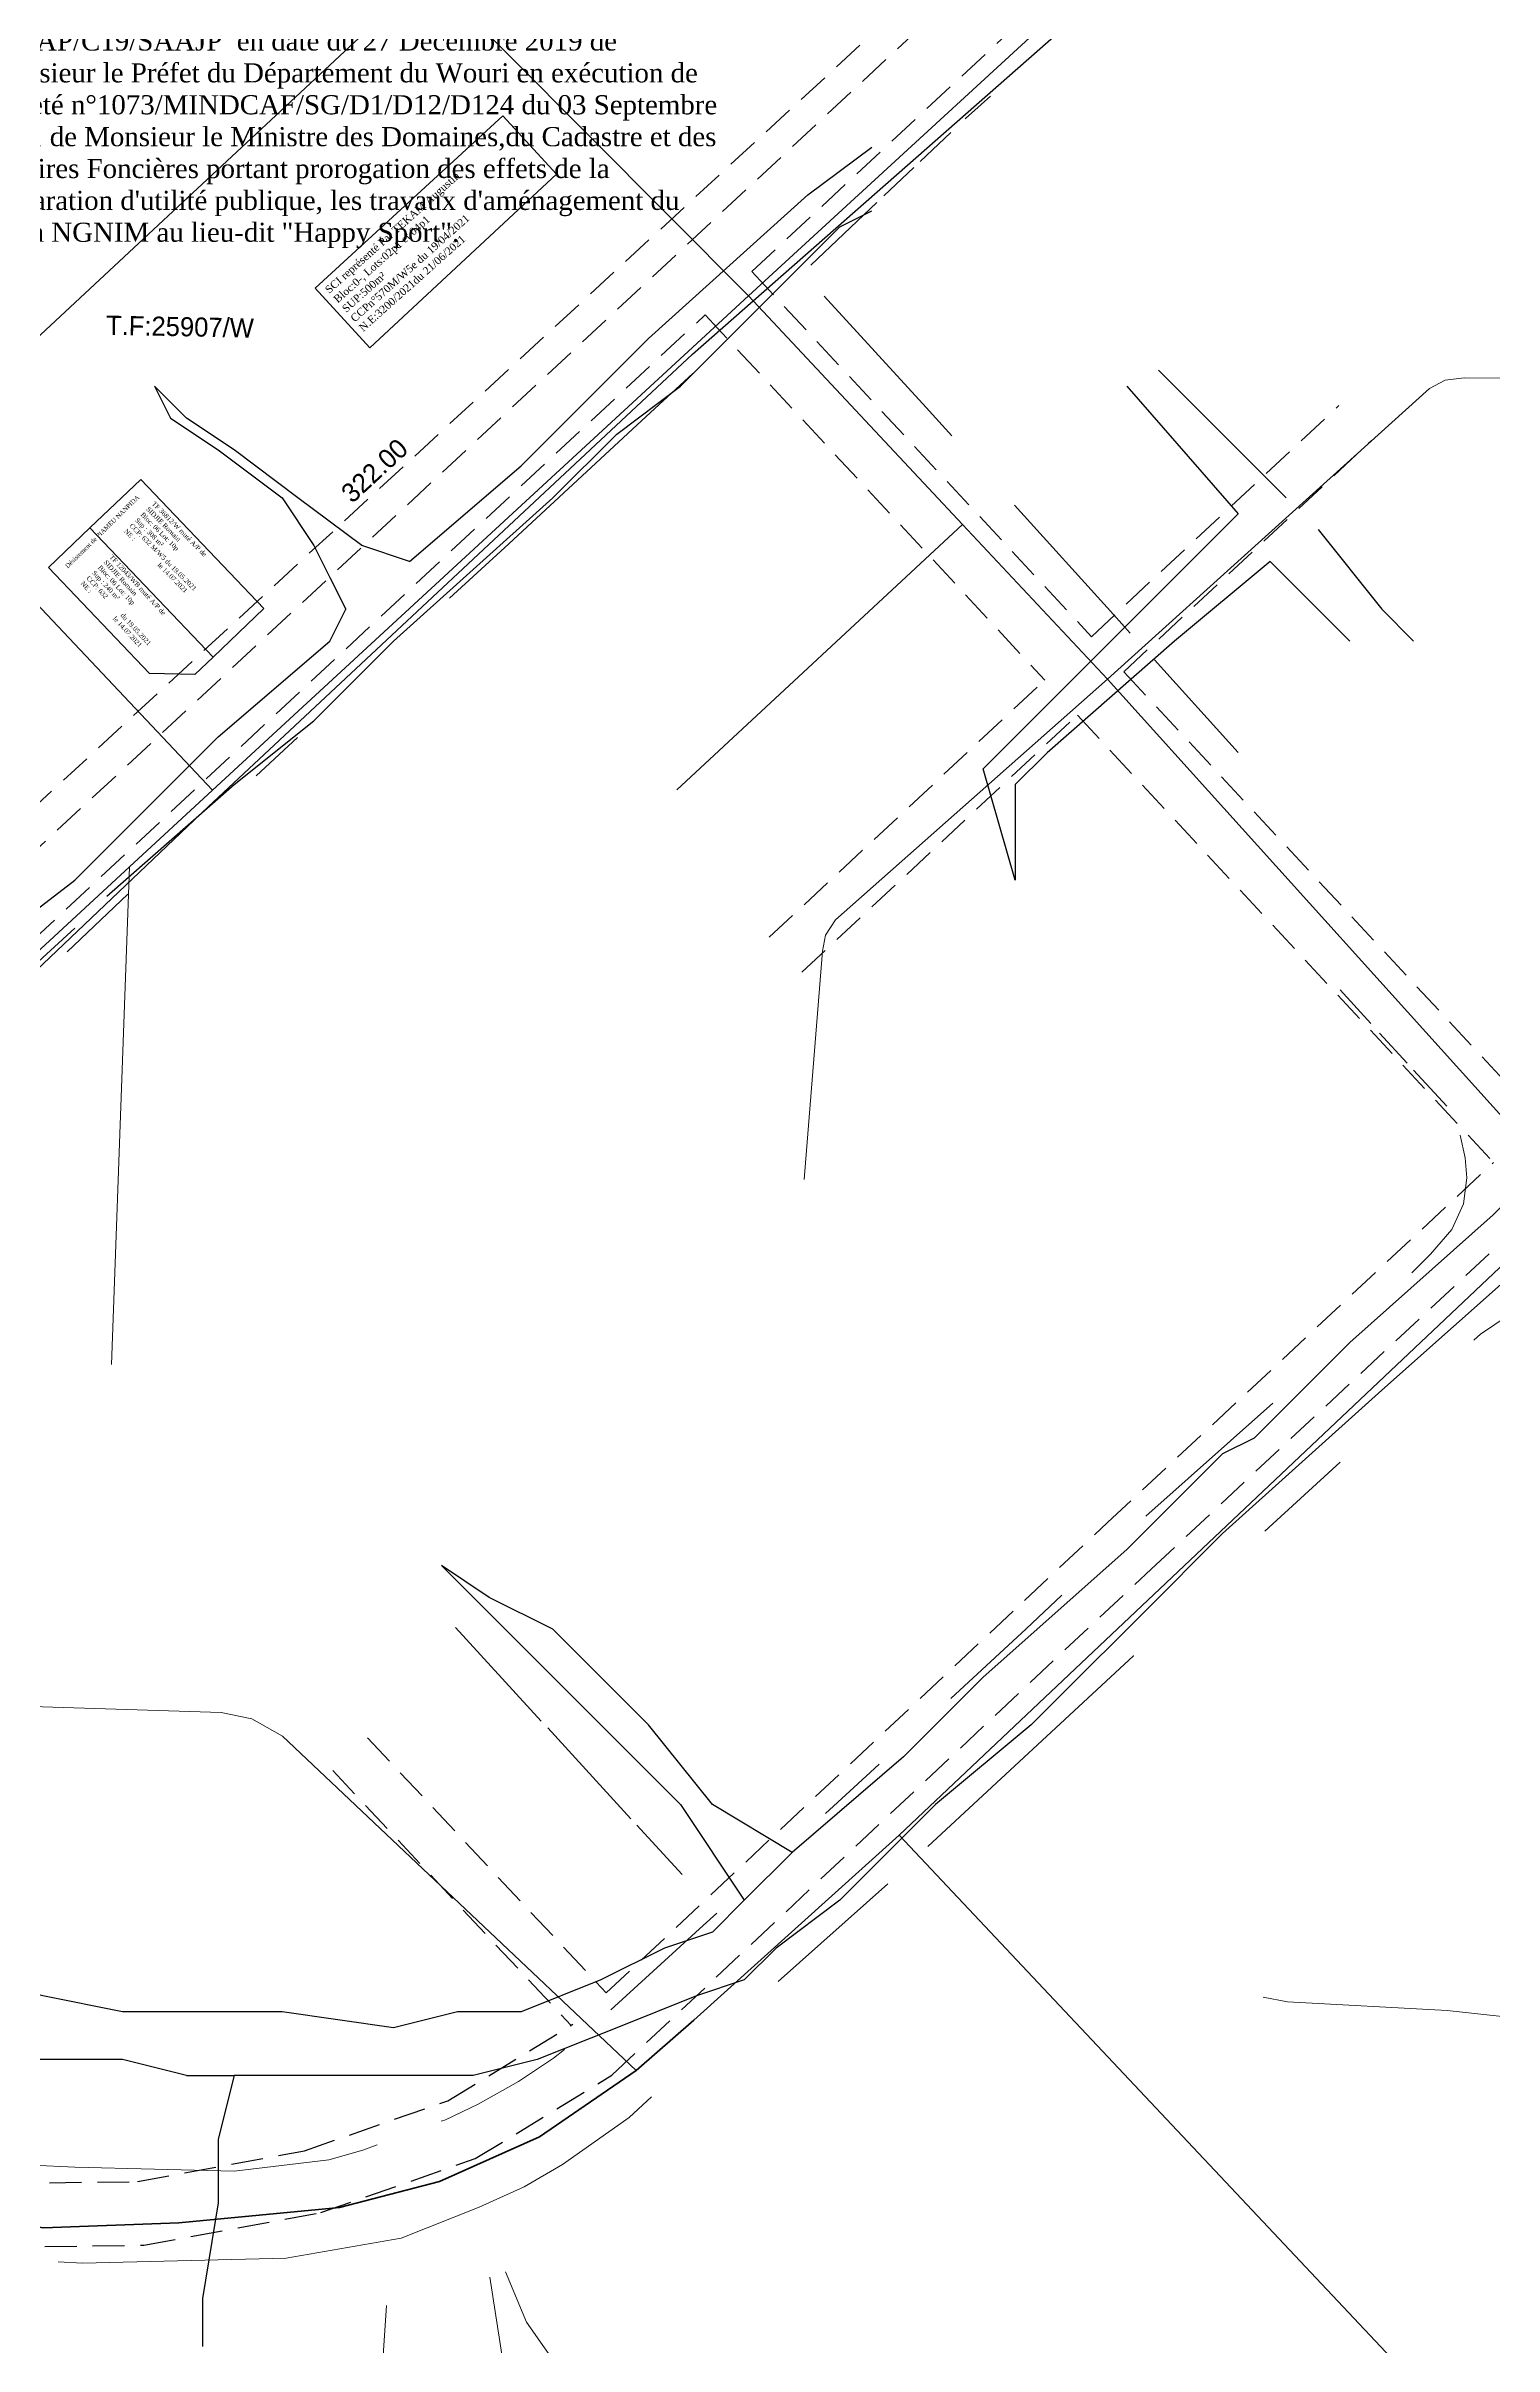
# Model space of a CAD drawing. Header units: millimetres. Extents: x 579832 to 917290, y 449831 to 1452191.
# Drawn here: x 583166.6 to 583393.7, y 451357.6 to 451718.4 of the extents above; entities that cross this region are included whole.
import ezdxf
from ezdxf.enums import TextEntityAlignment as Align

# ---------------------------------------------------------------- set-up
doc = ezdxf.new("R2010")
doc.units = ezdxf.units.MM
doc.header["$LTSCALE"] = 10
doc.linetypes.add('DASHED', pattern=[0.75, 0.5, -0.25])
for name, color, linetype in [('Cotation Linéaire', 255, 'Continuous'), ('DPE', 2, 'Continuous'), ('end maj 26 02 2021', 7, 'Continuous'), ('MAJ JUILLET 2021', 7, 'Continuous'), ('MAJ JUIN 2021', 7, 'Continuous'), ('TableauDePoints', 7, 'Continuous'), ('TRACKS', 3, 'Continuous'), ('VOIRIES_7M5', 7, 'Continuous')]:
    doc.layers.add(name, color=color, linetype=linetype)
for name, color, linetype, lineweight in [('drains_fossés', 120, 'Continuous', 20), ('Roads_main1', 10, 'Continuous', 100), ('Roads_others', 24, 'Continuous', 9)]:
    doc.layers.add(name, color=color, linetype=linetype, lineweight=lineweight)
doc.styles.add('STYLE3', font='tt0012m_.ttf', dxfattribs={"height": 13})
doc.styles.add('Times 1.5', font='times.ttf', dxfattribs={"width": 0.99, "height": 0.75})

msp = doc.modelspace()

# ---------------------------------------------------------------- linework, layer by layer
at = {"color": 7, "start_tangent": (-0.926082, 0.377321)}
msp.add_spline([(583557.66, 451862.83), (583505.31, 451833.89), (583395.95, 451826.22), (583268.75, 451825.46), (583255.02, 451823.47), (583225.69, 451797.96), (583176.33, 451769.14), (583135.53, 451733.73), (583020.52, 451647.21), (583013.36, 451642.64), (582927.16, 451581.29), (582848.14, 451564.53), (582742.55, 451535.93), (582737.22, 451534.15), (582651.6, 451456.74), (582638.85, 451458.5)], degree=3, dxfattribs=at)
msp.add_spline([(583557.66, 451862.83), (583505.31, 451833.89), (583395.95, 451826.22), (583268.75, 451825.46), (583255.02, 451823.47), (583225.69, 451797.96), (583176.33, 451769.14), (583135.53, 451733.73), (583020.52, 451647.21), (583013.36, 451642.64), (582927.16, 451581.29), (582848.14, 451564.53), (582742.55, 451535.93), (582737.22, 451534.15), (582651.6, 451456.74), (582638.85, 451458.5)], degree=3, dxfattribs=at)
at = {"layer": 'drains_fossés'}
for p, q in [((583308.52, 451704.79), (583303.73, 451700.26)), ((583308.52, 451704.79), (583303.73, 451700.26)), ((583302.73, 451699.31), (583298.01, 451694.85)), ((583302.73, 451699.31), (583298.01, 451694.85)), ((583296.93, 451693.83), (583286.54, 451683.99)), ((583296.93, 451693.83), (583286.54, 451683.99)), ((583353.61, 451607.55), (583340.46, 451622.08)), ((583353.61, 451607.55), (583340.46, 451622.08)), ((583206.04, 451609.86), (583199.53, 451603.88)), ((583206.04, 451609.86), (583199.53, 451603.88)), ((583179.43, 451585.32), (583169.91, 451576.24)), ((583179.43, 451585.32), (583169.91, 451576.24)), ((583374.42, 451565.01), (583369.57, 451570.28)), ((583374.42, 451565.01), (583369.57, 451570.28)), ((583380.08, 451558.82), (583375.78, 451563.52)), ((583380.08, 451558.82), (583375.78, 451563.52)), ((583386.3, 451552.03), (583381.1, 451557.71)), ((583386.3, 451552.03), (583381.1, 451557.71)), ((583359.03, 451505.45), (583339.12, 451487.73)), ((583359.03, 451505.45), (583339.12, 451487.73)), ((583369.59, 451496.18), (583357.79, 451485.39)), ((583369.59, 451496.18), (583357.79, 451485.39)), ((583244.27, 451455.58), (583230.81, 451470.25)), ((583244.27, 451455.58), (583230.81, 451470.25)), ((583258.34, 451440.28), (583245.28, 451454.51)), ((583258.34, 451440.28), (583245.28, 451454.51)), ((583266.37, 451431.51), (583259.25, 451439.27)), ((583266.37, 451431.51), (583259.25, 451439.27)), ((583298.63, 451430.08), (583281.41, 451414.75)), ((583298.63, 451430.08), (583281.41, 451414.75)), ((583219.26, 451352.91), (583220, 451363.91)), ((583219.26, 451352.91), (583220, 451363.91))]:
    msp.add_line(p, q, dxfattribs=at)
for points in [[(583314.72, 451710.51), (583310.84, 451706.98), (583310.79, 451706.94)], [(583314.72, 451710.51), (583310.84, 451706.98), (583310.79, 451706.94)], [(583308.65, 451657.22), (583304.63, 451661.64), (583288.63, 451679.14)], [(583308.65, 451657.22), (583304.63, 451661.64), (583288.63, 451679.14)], [(583268.04, 451666.98), (583260.72, 451660.25), (583239.2, 451640.26), (583229.87, 451631.72)], [(583268.04, 451666.98), (583260.72, 451660.25), (583239.2, 451640.26), (583229.87, 451631.72)], [(583336.67, 451626.27), (583334.04, 451629.17), (583318.5, 451646.33)], [(583336.67, 451626.27), (583334.04, 451629.17), (583318.5, 451646.33)], [(583388.42, 451547.48), (583389.21, 451543.95), (583389.44, 451540.82), (583388.92, 451536.72), (583387.09, 451532.7), (583383.78, 451528.84), (583380.82, 451525.93)], [(583388.42, 451547.48), (583389.21, 451543.95), (583389.44, 451540.82), (583388.92, 451536.72), (583387.09, 451532.7), (583383.78, 451528.84), (583380.82, 451525.93)], [(583419.47, 451516.09), (583412.86, 451521.07), (583403.51, 451522.78), (583398.51, 451520.96), (583391.61, 451516.31), (583390.57, 451515.36)], [(583419.47, 451516.09), (583412.86, 451521.07), (583403.51, 451522.78), (583398.51, 451520.96), (583391.61, 451516.31), (583390.57, 451515.36)], [(583325.91, 451475.34), (583320.34, 451470.04), (583308.51, 451459.15)], [(583325.91, 451475.34), (583320.34, 451470.04), (583308.51, 451459.15)], [(583337.21, 451465.83), (583337.19, 451465.81), (583304.92, 451435.91)], [(583337.21, 451465.83), (583337.19, 451465.81), (583304.92, 451435.91)], [(583297.28, 451448.83), (583295.88, 451447.54), (583288.86, 451441.1)], [(583297.28, 451448.83), (583295.88, 451447.54), (583288.86, 451441.1)], [(583271.81, 451425.45), (583269.69, 451423.5), (583255.21, 451410.31)], [(583271.81, 451425.45), (583269.69, 451423.5), (583255.21, 451410.31)], [(583357.5, 451412.3), (583361.34, 451411.55), (583386.39, 451410.17), (583397.42, 451408.99)], [(583357.5, 451412.3), (583361.34, 451411.55), (583386.39, 451410.17), (583397.42, 451408.99)], [(583247.92, 451404.05), (583246.17, 451402.72), (583240.69, 451399.05), (583234.36, 451395.48), (583229.24, 451393.05), (583228.56, 451392.81)], [(583247.92, 451404.05), (583246.17, 451402.72), (583240.69, 451399.05), (583234.36, 451395.48), (583229.24, 451393.05), (583228.56, 451392.81)], [(583261.58, 451396.62), (583258.06, 451393.39), (583247.61, 451386.05), (583241.57, 451382.51), (583234.54, 451379.35), (583222.3, 451374.49), (583204.24, 451371.34), (583172.31, 451370.54), (583168.5, 451370.76)], [(583261.58, 451396.62), (583258.06, 451393.39), (583247.61, 451386.05), (583241.57, 451382.51), (583234.54, 451379.35), (583222.3, 451374.49), (583204.24, 451371.34), (583172.31, 451370.54), (583168.5, 451370.76)], [(583218.54, 451389.12), (583216.26, 451388.29), (583210.93, 451386.74), (583196.1, 451384.97), (583171.12, 451385.59), (583144.52, 451386.85)], [(583218.54, 451389.12), (583216.26, 451388.29), (583210.93, 451386.74), (583196.1, 451384.97), (583171.12, 451385.59), (583144.52, 451386.85)], [(583238.65, 451369.18), (583241.96, 451361.3), (583244.76, 451357.28), (583246.89, 451354.31), (583252.3, 451348.29), (583254.9, 451348.07), (583262.56, 451341.02), (583269.3, 451333.54), (583270.09, 451332.77)], [(583238.65, 451369.18), (583241.96, 451361.3), (583244.76, 451357.28), (583246.89, 451354.31), (583252.3, 451348.29), (583254.9, 451348.07), (583262.56, 451341.02), (583269.3, 451333.54), (583270.09, 451332.77)], [(583232.89, 451354.53), (583238.26, 451355.21), (583236.22, 451368.37)], [(583232.89, 451354.53), (583238.26, 451355.21), (583236.22, 451368.37)]]:
    msp.add_lwpolyline(points, dxfattribs=at)
at = {"layer": 'end maj 26 02 2021', "flags": 128}
for points in [[(583223.61, 451637.49), (583241.11, 451652.49), (583261.11, 451672.49), (583286.11, 451694.99), (583296.11, 451702.49)], [(583223.61, 451637.49), (583241.11, 451652.49), (583261.11, 451672.49), (583286.11, 451694.99), (583296.11, 451702.49)], [(583223.61, 451637.49), (583241.11, 451652.49), (583261.11, 451672.49), (583286.11, 451694.99), (583296.11, 451702.49)], [(583223.61, 451637.49), (583241.11, 451652.49), (583261.11, 451672.49), (583286.11, 451694.99), (583296.11, 451702.49)], [(583256.11, 451657.49), (583266.11, 451664.99), (583291.11, 451689.99), (583296.11, 451692.49)], [(583256.11, 451657.49), (583266.11, 451664.99), (583291.11, 451689.99), (583296.11, 451692.49)], [(583256.11, 451657.49), (583266.11, 451664.99), (583291.11, 451689.99), (583296.11, 451692.49)], [(583256.11, 451657.49), (583266.11, 451664.99), (583291.11, 451689.99), (583296.11, 451692.49)], [(583223.61, 451637.49), (583216.11, 451639.99), (583206.11, 451647.49), (583196.11, 451654.99), (583188.61, 451659.99), (583183.61, 451664.99), (583186.11, 451659.99), (583193.61, 451654.99), (583203.61, 451647.49), (583208.61, 451639.99), (583211.11, 451634.99), (583213.61, 451629.99)], [(583223.61, 451637.49), (583216.11, 451639.99), (583206.11, 451647.49), (583196.11, 451654.99), (583188.61, 451659.99), (583183.61, 451664.99), (583186.11, 451659.99), (583193.61, 451654.99), (583203.61, 451647.49), (583208.61, 451639.99), (583211.11, 451634.99), (583213.61, 451629.99)], [(583223.61, 451637.49), (583216.11, 451639.99), (583206.11, 451647.49), (583196.11, 451654.99), (583188.61, 451659.99), (583183.61, 451664.99), (583186.11, 451659.99), (583193.61, 451654.99), (583203.61, 451647.49), (583208.61, 451639.99), (583211.11, 451634.99), (583213.61, 451629.99)], [(583223.61, 451637.49), (583216.11, 451639.99), (583206.11, 451647.49), (583196.11, 451654.99), (583188.61, 451659.99), (583183.61, 451664.99), (583186.11, 451659.99), (583193.61, 451654.99), (583203.61, 451647.49), (583208.61, 451639.99), (583211.11, 451634.99), (583213.61, 451629.99)], [(583336.11, 451664.99), (583353.61, 451644.99)], [(583336.11, 451664.99), (583353.61, 451644.99)], [(583336.11, 451664.99), (583353.61, 451644.99)], [(583336.11, 451664.99), (583353.61, 451644.99)], [(583341.11, 451667.49), (583353.61, 451654.99), (583361.11, 451647.49)], [(583341.11, 451667.49), (583353.61, 451654.99), (583361.11, 451647.49)], [(583341.11, 451667.49), (583353.61, 451654.99), (583361.11, 451647.49)], [(583341.11, 451667.49), (583353.61, 451654.99), (583361.11, 451647.49)], [(583221.11, 451624.99), (583246.11, 451647.49), (583256.11, 451657.49)], [(583221.11, 451624.99), (583246.11, 451647.49), (583256.11, 451657.49)], [(583221.11, 451624.99), (583246.11, 451647.49), (583256.11, 451657.49)], [(583221.11, 451624.99), (583246.11, 451647.49), (583256.11, 451657.49)], [(583353.61, 451644.99), (583343.61, 451634.99), (583333.61, 451624.99)], [(583353.61, 451644.99), (583343.61, 451634.99), (583333.61, 451624.99)], [(583353.61, 451644.99), (583343.61, 451634.99), (583333.61, 451624.99)], [(583353.61, 451644.99), (583343.61, 451634.99), (583333.61, 451624.99)], [(583366.11, 451642.49), (583376.11, 451629.99), (583381.11, 451624.99)], [(583366.11, 451642.49), (583376.11, 451629.99), (583381.11, 451624.99)], [(583366.11, 451642.49), (583376.11, 451629.99), (583381.11, 451624.99)], [(583366.11, 451642.49), (583376.11, 451629.99), (583381.11, 451624.99)], [(583358.61, 451637.49), (583343.61, 451624.99)], [(583358.61, 451637.49), (583343.61, 451624.99)], [(583358.61, 451637.49), (583343.61, 451624.99)], [(583358.61, 451637.49), (583343.61, 451624.99)], [(583371.11, 451624.99), (583358.61, 451637.49)], [(583371.11, 451624.99), (583358.61, 451637.49)], [(583371.11, 451624.99), (583358.61, 451637.49)], [(583371.11, 451624.99), (583358.61, 451637.49)], [(583211.11, 451624.99), (583213.61, 451629.99)], [(583211.11, 451624.99), (583213.61, 451629.99)], [(583211.11, 451624.99), (583213.61, 451629.99)], [(583211.11, 451624.99), (583213.61, 451629.99)], [(583071.11, 451499.99), (583108.61, 451532.49), (583138.61, 451562.49), (583171.11, 451587.49), (583193.61, 451609.99), (583211.11, 451624.99)], [(583071.11, 451499.99), (583108.61, 451532.49), (583138.61, 451562.49), (583171.11, 451587.49), (583193.61, 451609.99), (583211.11, 451624.99)], [(583071.11, 451499.99), (583108.61, 451532.49), (583138.61, 451562.49), (583171.11, 451587.49), (583193.61, 451609.99), (583211.11, 451624.99)], [(583071.11, 451499.99), (583108.61, 451532.49), (583138.61, 451562.49), (583171.11, 451587.49), (583193.61, 451609.99), (583211.11, 451624.99)], [(583208.61, 451612.49), (583221.11, 451624.99)], [(583208.61, 451612.49), (583221.11, 451624.99)], [(583208.61, 451612.49), (583221.11, 451624.99)], [(583208.61, 451612.49), (583221.11, 451624.99)], [(583343.61, 451624.99), (583323.61, 451607.49), (583318.61, 451602.49), (583318.61, 451587.49), (583313.61, 451604.99), (583323.61, 451614.99), (583333.61, 451624.99)], [(583343.61, 451624.99), (583323.61, 451607.49), (583318.61, 451602.49), (583318.61, 451587.49), (583313.61, 451604.99), (583323.61, 451614.99), (583333.61, 451624.99)], [(583343.61, 451624.99), (583323.61, 451607.49), (583318.61, 451602.49), (583318.61, 451587.49), (583313.61, 451604.99), (583323.61, 451614.99), (583333.61, 451624.99)], [(583343.61, 451624.99), (583323.61, 451607.49), (583318.61, 451602.49), (583318.61, 451587.49), (583313.61, 451604.99), (583323.61, 451614.99), (583333.61, 451624.99)], [(583196.11, 451602.49), (583208.61, 451612.49)], [(583196.11, 451602.49), (583208.61, 451612.49)], [(583196.11, 451602.49), (583208.61, 451612.49)], [(583196.11, 451602.49), (583208.61, 451612.49)], [(583176.11, 451584.99), (583196.11, 451602.49)], [(583176.11, 451584.99), (583196.11, 451602.49)], [(583176.11, 451584.99), (583196.11, 451602.49)], [(583176.11, 451584.99), (583196.11, 451602.49)], [(583141.11, 451552.49), (583171.11, 451579.99)], [(583141.11, 451552.49), (583171.11, 451579.99)], [(583141.11, 451552.49), (583171.11, 451579.99)], [(583141.11, 451552.49), (583171.11, 451579.99)], [(583393.61, 451534.99), (583416.11, 451557.49)], [(583393.61, 451534.99), (583416.11, 451557.49)], [(583393.61, 451534.99), (583416.11, 451557.49)], [(583393.61, 451534.99), (583416.11, 451557.49)], [(583356.11, 451499.99), (583371.11, 451514.99), (583393.61, 451534.99)], [(583356.11, 451499.99), (583371.11, 451514.99), (583393.61, 451534.99)], [(583356.11, 451499.99), (583371.11, 451514.99), (583393.61, 451534.99)], [(583356.11, 451499.99), (583371.11, 451514.99), (583393.61, 451534.99)], [(583326.11, 451459.99), (583338.61, 451472.49), (583351.11, 451484.99), (583376.11, 451507.49), (583398.61, 451527.49)], [(583326.11, 451459.99), (583338.61, 451472.49), (583351.11, 451484.99), (583376.11, 451507.49), (583398.61, 451527.49)], [(583326.11, 451459.99), (583338.61, 451472.49), (583351.11, 451484.99), (583376.11, 451507.49), (583398.61, 451527.49)], [(583326.11, 451459.99), (583338.61, 451472.49), (583351.11, 451484.99), (583376.11, 451507.49), (583398.61, 451527.49)], [(583356.11, 451499.99), (583351.11, 451497.49), (583336.11, 451482.49)], [(583356.11, 451499.99), (583351.11, 451497.49), (583336.11, 451482.49)], [(583356.11, 451499.99), (583351.11, 451497.49), (583336.11, 451482.49)], [(583356.11, 451499.99), (583351.11, 451497.49), (583336.11, 451482.49)], [(583336.11, 451482.49), (583313.61, 451462.49), (583301.11, 451449.99), (583283.61, 451434.99)], [(583336.11, 451482.49), (583313.61, 451462.49), (583301.11, 451449.99), (583283.61, 451434.99)], [(583336.11, 451482.49), (583313.61, 451462.49), (583301.11, 451449.99), (583283.61, 451434.99)], [(583336.11, 451482.49), (583313.61, 451462.49), (583301.11, 451449.99), (583283.61, 451434.99)], [(583283.61, 451434.99), (583271.11, 451442.49), (583261.11, 451454.99), (583246.11, 451469.99), (583236.11, 451474.99), (583228.61, 451479.99), (583238.61, 451469.99), (583253.61, 451454.99), (583266.11, 451442.49), (583276.11, 451427.49)], [(583283.61, 451434.99), (583271.11, 451442.49), (583261.11, 451454.99), (583246.11, 451469.99), (583236.11, 451474.99), (583228.61, 451479.99), (583238.61, 451469.99), (583253.61, 451454.99), (583266.11, 451442.49), (583276.11, 451427.49)], [(583283.61, 451434.99), (583271.11, 451442.49), (583261.11, 451454.99), (583246.11, 451469.99), (583236.11, 451474.99), (583228.61, 451479.99), (583238.61, 451469.99), (583253.61, 451454.99), (583266.11, 451442.49), (583276.11, 451427.49)], [(583283.61, 451434.99), (583271.11, 451442.49), (583261.11, 451454.99), (583246.11, 451469.99), (583236.11, 451474.99), (583228.61, 451479.99), (583238.61, 451469.99), (583253.61, 451454.99), (583266.11, 451442.49), (583276.11, 451427.49)], [(583326.11, 451459.99), (583321.11, 451454.99), (583306.11, 451442.49), (583291.11, 451427.49), (583281.11, 451419.99), (583276.11, 451414.99), (583268.61, 451412.49), (583256.11, 451407.49), (583243.61, 451402.49), (583233.61, 451399.99), (583221.11, 451399.99), (583203.61, 451399.99), (583196.11, 451399.99)], [(583326.11, 451459.99), (583321.11, 451454.99), (583306.11, 451442.49), (583291.11, 451427.49), (583281.11, 451419.99), (583276.11, 451414.99), (583268.61, 451412.49), (583256.11, 451407.49), (583243.61, 451402.49), (583233.61, 451399.99), (583221.11, 451399.99), (583203.61, 451399.99), (583196.11, 451399.99)], [(583326.11, 451459.99), (583321.11, 451454.99), (583306.11, 451442.49), (583291.11, 451427.49), (583281.11, 451419.99), (583276.11, 451414.99), (583268.61, 451412.49), (583256.11, 451407.49), (583243.61, 451402.49), (583233.61, 451399.99), (583221.11, 451399.99), (583203.61, 451399.99), (583196.11, 451399.99)], [(583326.11, 451459.99), (583321.11, 451454.99), (583306.11, 451442.49), (583291.11, 451427.49), (583281.11, 451419.99), (583276.11, 451414.99), (583268.61, 451412.49), (583256.11, 451407.49), (583243.61, 451402.49), (583233.61, 451399.99), (583221.11, 451399.99), (583203.61, 451399.99), (583196.11, 451399.99)], [(583188.61, 451399.99), (583178.61, 451402.49), (583163.61, 451402.49), (583151.11, 451404.99), (583136.11, 451412.49), (583126.11, 451419.99), (583111.11, 451432.49), (583106.11, 451437.49)], [(583188.61, 451399.99), (583178.61, 451402.49), (583163.61, 451402.49), (583151.11, 451404.99), (583136.11, 451412.49), (583126.11, 451419.99), (583111.11, 451432.49), (583106.11, 451437.49)], [(583188.61, 451399.99), (583178.61, 451402.49), (583163.61, 451402.49), (583151.11, 451404.99), (583136.11, 451412.49), (583126.11, 451419.99), (583111.11, 451432.49), (583106.11, 451437.49)], [(583188.61, 451399.99), (583178.61, 451402.49), (583163.61, 451402.49), (583151.11, 451404.99), (583136.11, 451412.49), (583126.11, 451419.99), (583111.11, 451432.49), (583106.11, 451437.49)], [(583283.61, 451434.99), (583276.11, 451427.49)], [(583283.61, 451434.99), (583276.11, 451427.49)], [(583283.61, 451434.99), (583276.11, 451427.49)], [(583283.61, 451434.99), (583276.11, 451427.49)], [(583276.11, 451427.49), (583271.11, 451422.49), (583263.61, 451419.99), (583253.61, 451414.99), (583241.11, 451409.99), (583231.11, 451409.99), (583221.11, 451407.49), (583203.61, 451409.99), (583178.61, 451409.99), (583166.11, 451412.49), (583156.11, 451414.99), (583136.11, 451422.49)], [(583276.11, 451427.49), (583271.11, 451422.49), (583263.61, 451419.99), (583253.61, 451414.99), (583241.11, 451409.99), (583231.11, 451409.99), (583221.11, 451407.49), (583203.61, 451409.99), (583178.61, 451409.99), (583166.11, 451412.49), (583156.11, 451414.99), (583136.11, 451422.49)], [(583276.11, 451427.49), (583271.11, 451422.49), (583263.61, 451419.99), (583253.61, 451414.99), (583241.11, 451409.99), (583231.11, 451409.99), (583221.11, 451407.49), (583203.61, 451409.99), (583178.61, 451409.99), (583166.11, 451412.49), (583156.11, 451414.99), (583136.11, 451422.49)], [(583276.11, 451427.49), (583271.11, 451422.49), (583263.61, 451419.99), (583253.61, 451414.99), (583241.11, 451409.99), (583231.11, 451409.99), (583221.11, 451407.49), (583203.61, 451409.99), (583178.61, 451409.99), (583166.11, 451412.49), (583156.11, 451414.99), (583136.11, 451422.49)], [(583188.61, 451399.99), (583196.11, 451399.99)], [(583188.61, 451399.99), (583196.11, 451399.99)], [(583188.61, 451399.99), (583196.11, 451399.99)], [(583188.61, 451399.99), (583196.11, 451399.99)], [(583196.11, 451399.99), (583193.61, 451389.99), (583193.61, 451379.99), (583191.11, 451364.99), (583191.11, 451357.49)], [(583196.11, 451399.99), (583193.61, 451389.99), (583193.61, 451379.99), (583191.11, 451364.99), (583191.11, 451357.49)], [(583196.11, 451399.99), (583193.61, 451389.99), (583193.61, 451379.99), (583191.11, 451364.99), (583191.11, 451357.49)], [(583196.11, 451399.99), (583193.61, 451389.99), (583193.61, 451379.99), (583191.11, 451364.99), (583191.11, 451357.49)]]:
    msp.add_lwpolyline(points, dxfattribs=at)
at = {"layer": 'MAJ JUILLET 2021', "flags": 128}
for points in [[(583181.44, 451650.36), (583200.78, 451630.1), (583192.82, 451622.51), (583173.48, 451642.77)], [(583181.44, 451650.36), (583200.78, 451630.1), (583192.82, 451622.51), (583173.48, 451642.77)], [(583181.44, 451650.36), (583200.78, 451630.1), (583192.82, 451622.51), (583173.48, 451642.77)], [(583181.44, 451650.36), (583200.78, 451630.1), (583192.82, 451622.51), (583173.48, 451642.77)], [(583181.44, 451650.36), (583200.78, 451630.1), (583192.82, 451622.51), (583173.48, 451642.77)], [(583181.44, 451650.36), (583200.78, 451630.1), (583192.82, 451622.51), (583173.48, 451642.77)], [(583173.48, 451642.77), (583192.82, 451622.51), (583189.92, 451619.75), (583182.84, 451619.92), (583166.96, 451636.56)], [(583173.48, 451642.77), (583192.82, 451622.51), (583189.92, 451619.75), (583182.84, 451619.92), (583166.96, 451636.56)], [(583173.48, 451642.77), (583192.82, 451622.51), (583189.92, 451619.75), (583182.84, 451619.92), (583166.96, 451636.56)], [(583173.48, 451642.77), (583192.82, 451622.51), (583189.92, 451619.75), (583182.84, 451619.92), (583166.96, 451636.56)], [(583173.48, 451642.77), (583192.82, 451622.51), (583189.92, 451619.75), (583182.84, 451619.92), (583166.96, 451636.56)], [(583173.48, 451642.77), (583192.82, 451622.51), (583189.92, 451619.75), (583182.84, 451619.92), (583166.96, 451636.56)]]:
    msp.add_lwpolyline(points, close=True, dxfattribs=at)
at = {"layer": 'MAJ JUIN 2021', "flags": 128}
msp.add_lwpolyline([(583238.25, 451707.41), (583246.68, 451698.25), (583217.37, 451671.03), (583208.8, 451680.35)], close=True, dxfattribs=at)
msp.add_lwpolyline([(583238.25, 451707.41), (583246.68, 451698.25), (583217.37, 451671.03), (583208.8, 451680.35)], close=True, dxfattribs=at)
msp.add_lwpolyline([(583238.25, 451707.41), (583246.68, 451698.25), (583217.37, 451671.03), (583208.8, 451680.35)], close=True, dxfattribs=at)
msp.add_lwpolyline([(583238.25, 451707.41), (583246.68, 451698.25), (583217.37, 451671.03), (583208.8, 451680.35)], close=True, dxfattribs=at)
at = {"layer": 'Roads_main1'}
msp.add_lwpolyline([(583659.6, 451685.4), (583600.61, 451691.51), (583589.9, 451691.42), (583577.51, 451688.89), (583567.79, 451683.64), (583559.24, 451677.24), (583501.88, 451622.39), (583418.03, 451547.76), (583406.55, 451537.55), (583398.39, 451530.32), (583300.4, 451437.69), (583268.23, 451408.68), (583259.14, 451400.8), (583243.98, 451390.39), (583228.29, 451383.36), (583212.65, 451379.27), (583187.42, 451376.88), (583166.21, 451376.12), (583140.76, 451379.57), (583120.87, 451384.95), (583110.08, 451389.46), (583103.6, 451394.11)], dxfattribs=at)
msp.add_lwpolyline([(583659.6, 451685.4), (583600.61, 451691.51), (583589.9, 451691.42), (583577.51, 451688.89), (583567.79, 451683.64), (583559.24, 451677.24), (583501.88, 451622.39), (583418.03, 451547.76), (583406.55, 451537.55), (583398.39, 451530.32), (583300.4, 451437.69), (583268.23, 451408.68), (583259.14, 451400.8), (583243.98, 451390.39), (583228.29, 451383.36), (583212.65, 451379.27), (583187.42, 451376.88), (583166.21, 451376.12), (583140.76, 451379.57), (583120.87, 451384.95), (583110.08, 451389.46), (583103.6, 451394.11)], dxfattribs=at)
at = {"layer": 'Roads_others'}
for p, q in [((583265.52, 451601.65), (583310.35, 451643.3)), ((583265.52, 451601.65), (583310.35, 451643.3)), ((583176.88, 451511.51), (583179.68, 451589.57)), ((583176.88, 451511.51), (583179.68, 451589.57))]:
    msp.add_line(p, q, dxfattribs=at)
for points in [[(583276.76, 451679.18), (583226.47, 451729.75), (583205.59, 451748.84), (583200.85, 451753.2), (583197.98, 451753.61), (583195.49, 451752.71), (583149.45, 451708.23)], [(583276.76, 451679.18), (583226.47, 451729.75), (583205.59, 451748.84), (583200.85, 451753.2), (583197.98, 451753.61), (583195.49, 451752.71), (583149.45, 451708.23)], [(583027.13, 451436.82), (583029.11, 451445.5), (583042.82, 451461.85), (583055.45, 451474.89), (583113.94, 451528.55), (583118.89, 451533.45), (583145.54, 451558.05), (583179.68, 451589.57), (583192.73, 451601.62), (583276.76, 451679.18), (583341.33, 451738.52), (583345.91, 451741.89), (583352.08, 451744.59), (583357.98, 451745.4), (583377.63, 451745.12), (583522.52, 451734.78), (583533.88, 451730.78), (583543.44, 451725.6), (583552.21, 451718.22), (583559.79, 451710.35), (583577.51, 451688.89)], [(583027.13, 451436.82), (583029.11, 451445.5), (583042.82, 451461.85), (583055.45, 451474.89), (583113.94, 451528.55), (583118.89, 451533.45), (583145.54, 451558.05), (583179.68, 451589.57), (583192.73, 451601.62), (583276.76, 451679.18), (583341.33, 451738.52), (583345.91, 451741.89), (583352.08, 451744.59), (583357.98, 451745.4), (583377.63, 451745.12), (583522.52, 451734.78), (583533.88, 451730.78), (583543.44, 451725.6), (583552.21, 451718.22), (583559.79, 451710.35), (583577.51, 451688.89)], [(583226.47, 451729.75), (583144.19, 451653.02), (583121.58, 451631.94)], [(583226.47, 451729.75), (583144.19, 451653.02), (583121.58, 451631.94)], [(583115.69, 451682.77), (583144.19, 451653.02), (583192.73, 451601.62)], [(583115.69, 451682.77), (583144.19, 451653.02), (583192.73, 451601.62)], [(583276.76, 451679.18), (583310.35, 451643.3), (583333.07, 451619.04), (583406.55, 451537.55)], [(583276.76, 451679.18), (583310.35, 451643.3), (583333.07, 451619.04), (583406.55, 451537.55)], [(583419.1, 451666.04), (583389.03, 451666.31), (583386.04, 451665.95), (583383.59, 451664.61), (583333.07, 451619.04)], [(583419.1, 451666.04), (583389.03, 451666.31), (583386.04, 451665.95), (583383.59, 451664.61), (583333.07, 451619.04)], [(583285.52, 451540.53), (583288.4, 451576.39), (583288.88, 451578.9), (583290.4, 451581.27), (583333.07, 451619.04)], [(583285.52, 451540.53), (583288.4, 451576.39), (583288.88, 451578.9), (583290.4, 451581.27), (583333.07, 451619.04)], [(583144.96, 451459.21), (583146.15, 451458.47), (583194.05, 451456.96), (583198.89, 451455.94), (583203.66, 451453.2), (583259.14, 451400.8)], [(583144.96, 451459.21), (583146.15, 451458.47), (583194.05, 451456.96), (583198.89, 451455.94), (583203.66, 451453.2), (583259.14, 451400.8)], [(583300.4, 451437.69), (583396.02, 451336.11), (583411.09, 451320.07)], [(583300.4, 451437.69), (583396.02, 451336.11), (583411.09, 451320.07)]]:
    msp.add_lwpolyline(points, dxfattribs=at)
at = {"layer": 'TRACKS'}
msp.add_polyline3d([(582778.28, 451358.41, 16.06), (582776, 451361, 16), (582780, 451406, 16), (582825, 451432, 17.92), (582942, 451441, 19.36), (583019, 451446, 18.88), (583052, 451464, 21.77), (583112, 451522, 25.61), (583151, 451560, 28.98), (583192, 451599, 32.34), (583268, 451670, 30.42), (583335, 451729, 30.9), (583374, 451746, 30.9), (583441, 451742, 34.74), (583515, 451738, 33.78), (583560, 451718, 34.26), (583574, 451705, 35.23), (583607, 451692, 36.19), (583661, 451688, 35.71), (583666, 451690, 35.71), (583659, 451706, 35.23), (583641, 451729, 33.3), (583618, 451755, 31.86), (583616.41, 451756.7, 31.71)], dxfattribs=at)
msp.add_polyline3d([(582778.28, 451358.41, 16.06), (582776, 451361, 16), (582780, 451406, 16), (582825, 451432, 17.92), (582942, 451441, 19.36), (583019, 451446, 18.88), (583052, 451464, 21.77), (583112, 451522, 25.61), (583151, 451560, 28.98), (583192, 451599, 32.34), (583268, 451670, 30.42), (583335, 451729, 30.9), (583374, 451746, 30.9), (583441, 451742, 34.74), (583515, 451738, 33.78), (583560, 451718, 34.26), (583574, 451705, 35.23), (583607, 451692, 36.19), (583661, 451688, 35.71), (583666, 451690, 35.71), (583659, 451706, 35.23), (583641, 451729, 33.3), (583618, 451755, 31.86), (583616.41, 451756.7, 31.71)], dxfattribs=at)
at = {"layer": 'VOIRIES_7M5', "linetype": 'DASHED'}
msp.add_lwpolyline([(583550.54, 451859.64), (583559.62, 451812.65), (583621.69, 451770.76), (583594.62, 451698.71), (583544.17, 451750.91), (583338.33, 451759.16), (583101.7, 451540.77), (583085.42, 451558.42), (583011.17, 451486.72), (582756.2, 451468.79), (582727.16, 451494.24), (582746.11, 451525.27), (582927.03, 451569.88), (583260.62, 451811.15), (583480.62, 451812.52)], close=True, dxfattribs=at)
msp.add_lwpolyline([(583550.54, 451859.64), (583559.62, 451812.65), (583621.69, 451770.76), (583594.62, 451698.71), (583544.17, 451750.91), (583338.33, 451759.16), (583101.7, 451540.77), (583085.42, 451558.42), (583011.17, 451486.72), (582756.2, 451468.79), (582727.16, 451494.24), (582746.11, 451525.27), (582927.03, 451569.88), (583260.62, 451811.15), (583480.62, 451812.52)], close=True, dxfattribs=at)
for points in [[(582772.36, 451416.68), (582778.75, 451421.71), (582791.41, 451428.03), (582801.75, 451432.22), (582815, 451434.47), (582921.87, 451444.2), (583000.36, 451450.35), (583022.09, 451460.12), (583035.56, 451470.37), (583046.24, 451480.91), (583069.52, 451503.37), (583327.83, 451743.67), (583336.06, 451751.45), (583342.09, 451756.07), (583347.84, 451758.29), (583355.97, 451757.68), (583522.81, 451745.7), (583533.97, 451743.78), (583541.66, 451738.22), (583551.82, 451727.67), (583563.61, 451715.07), (583572.02, 451705.88)], [(582772.36, 451416.68), (582778.75, 451421.71), (582791.41, 451428.03), (582801.75, 451432.22), (582815, 451434.47), (582921.87, 451444.2), (583000.36, 451450.35), (583022.09, 451460.12), (583035.56, 451470.37), (583046.24, 451480.91), (583069.52, 451503.37), (583327.83, 451743.67), (583336.06, 451751.45), (583342.09, 451756.07), (583347.84, 451758.29), (583355.97, 451757.68), (583522.81, 451745.7), (583533.97, 451743.78), (583541.66, 451738.22), (583551.82, 451727.67), (583563.61, 451715.07), (583572.02, 451705.88)], [(582772.36, 451416.68), (582778.75, 451421.71), (582791.41, 451428.03), (582801.75, 451432.22), (582815, 451434.47), (582921.87, 451444.2), (583000.36, 451450.35), (583022.09, 451460.12), (583035.56, 451470.37), (583046.24, 451480.91), (583069.52, 451503.37), (583327.83, 451743.67), (583336.06, 451751.45), (583342.09, 451756.07), (583347.84, 451758.29), (583355.97, 451757.68), (583522.81, 451745.7), (583533.97, 451743.78), (583541.66, 451738.22), (583551.82, 451727.67), (583563.61, 451715.07), (583572.02, 451705.88)], [(582772.36, 451416.68), (582778.75, 451421.71), (582791.41, 451428.03), (582801.75, 451432.22), (582815, 451434.47), (582921.87, 451444.2), (583000.36, 451450.35), (583022.09, 451460.12), (583035.56, 451470.37), (583046.24, 451480.91), (583069.52, 451503.37), (583327.83, 451743.67), (583336.06, 451751.45), (583342.09, 451756.07), (583347.84, 451758.29), (583355.97, 451757.68), (583522.81, 451745.7), (583533.97, 451743.78), (583541.66, 451738.22), (583551.82, 451727.67), (583563.61, 451715.07), (583572.02, 451705.88)], [(583277.29, 451682.99), (583334.67, 451736.37), (583342.56, 451743.83), (583347.04, 451747.26), (583349.34, 451748.15), (583355.23, 451747.71), (583521.61, 451735.76), (583529.99, 451734.32), (583535.07, 451730.64), (583544.57, 451720.79), (583556.27, 451708.28), (583563.03, 451700.9)], [(583277.29, 451682.99), (583334.67, 451736.37), (583342.56, 451743.83), (583347.04, 451747.26), (583349.34, 451748.15), (583355.23, 451747.71), (583521.61, 451735.76), (583529.99, 451734.32), (583535.07, 451730.64), (583544.57, 451720.79), (583556.27, 451708.28), (583563.03, 451700.9)], [(583277.29, 451682.99), (583330.56, 451625.7)], [(583277.29, 451682.99), (583330.56, 451625.7)], [(583042.13, 451462.8), (583053.23, 451473.76), (583076.4, 451496.11), (583269.97, 451676.18)], [(583042.13, 451462.8), (583053.23, 451473.76), (583076.4, 451496.11), (583269.97, 451676.18)], [(583042.13, 451462.8), (583053.23, 451473.76), (583076.4, 451496.11), (583269.97, 451676.18)], [(583042.13, 451462.8), (583053.23, 451473.76), (583076.4, 451496.11), (583269.97, 451676.18)], [(583269.97, 451676.18), (583323.25, 451618.88)], [(583269.97, 451676.18), (583323.25, 451618.88)], [(583330.56, 451625.7), (583369.39, 451661.94)], [(583330.56, 451625.7), (583369.39, 451661.94)], [(583335.67, 451620.21), (583374.51, 451656.46)], [(583335.67, 451620.21), (583374.51, 451656.46)], [(583280.03, 451578.54), (583323.25, 451618.88)], [(583280.03, 451578.54), (583323.25, 451618.88)], [(583335.67, 451620.21), (583400.94, 451550.02)], [(583335.67, 451620.21), (583400.94, 451550.02)], [(583285.15, 451573.06), (583328.36, 451613.39)], [(583285.15, 451573.06), (583328.36, 451613.39)], [(583328.36, 451613.39), (583393.62, 451543.2)], [(583328.36, 451613.39), (583393.62, 451543.2)], [(583254.47, 451412.94), (583333.1, 451486.73), (583393.62, 451543.2)], [(583254.47, 451412.94), (583333.1, 451486.73), (583393.62, 451543.2)], [(583010.8, 451444.07), (583026.59, 451443.41), (583040.04, 451442.23), (583046.23, 451438.72), (583056.15, 451429.06), (583088, 451394.99), (583102.37, 451384.9), (583122.49, 451377.66), (583151.4, 451372.98), (583181.91, 451373.36), (583209.68, 451378.48), (583233.93, 451386.95), (583255.32, 451400.03), (583339.93, 451479.43), (583400.43, 451535.88)], [(583010.8, 451444.07), (583026.59, 451443.41), (583040.04, 451442.23), (583046.23, 451438.72), (583056.15, 451429.06), (583088, 451394.99), (583102.37, 451384.9), (583122.49, 451377.66), (583151.4, 451372.98), (583181.91, 451373.36), (583209.68, 451378.48), (583233.93, 451386.95), (583255.32, 451400.03), (583339.93, 451479.43), (583400.43, 451535.88)], [(583010.8, 451444.07), (583026.59, 451443.41), (583040.04, 451442.23), (583046.23, 451438.72), (583056.15, 451429.06), (583088, 451394.99), (583102.37, 451384.9), (583122.49, 451377.66), (583151.4, 451372.98), (583181.91, 451373.36), (583209.68, 451378.48), (583233.93, 451386.95), (583255.32, 451400.03), (583339.93, 451479.43), (583400.43, 451535.88)], [(583010.8, 451444.07), (583026.59, 451443.41), (583040.04, 451442.23), (583046.23, 451438.72), (583056.15, 451429.06), (583088, 451394.99), (583102.37, 451384.9), (583122.49, 451377.66), (583151.4, 451372.98), (583181.91, 451373.36), (583209.68, 451378.48), (583233.93, 451386.95), (583255.32, 451400.03), (583339.93, 451479.43), (583400.43, 451535.88)], [(583217.04, 451452.97), (583254.47, 451412.94)], [(583217.04, 451452.97), (583254.47, 451412.94)], [(583050.19, 451447.97), (583052.28, 451446.78), (583063.29, 451436.07), (583094.6, 451402.58), (583107.02, 451393.85), (583125, 451387.38), (583152.15, 451382.99), (583180.93, 451383.35), (583207.11, 451388.18), (583229.63, 451396.04), (583249.22, 451408.02)], [(583050.19, 451447.97), (583052.28, 451446.78), (583063.29, 451436.07), (583094.6, 451402.58), (583107.02, 451393.85), (583125, 451387.38), (583152.15, 451382.99), (583180.93, 451383.35), (583207.11, 451388.18), (583229.63, 451396.04), (583249.22, 451408.02)], [(583211.56, 451447.85), (583248.95, 451407.86)], [(583211.56, 451447.85), (583248.95, 451407.86)]]:
    msp.add_lwpolyline(points, dxfattribs=at)

# ---------------------------------------------------------------- texts
at = {"layer": 'Cotation Linéaire', "color": 7, "style": 'STYLE3'}
msp.add_text('322.00', height=3, rotation=42.7035, dxfattribs=at).set_placement((583218.11, 451651.76), align=Align.MIDDLE_CENTER)
msp.add_text('322.00', height=3, rotation=42.7035, dxfattribs=at).set_placement((583218.11, 451651.76), align=Align.MIDDLE_CENTER)
at = {"layer": 'DPE', "lineweight": 80, "insert": (583156.98, 451730.65), "char_height": 3, "width": 115.1395, "attachment_point": 1, "style": 'STYLE3'}
msp.add_mtext('{\\fDutch801 Rm BT|b0|i0|c0|p18;Plan d\'état des lieux d\'une partie du titre foncier 25070/W établi le 14/07/2021 suivant arrêté n°\\P231/AP/C19/SAAJP  en date du 27 Décembre 2019 de Monsieur le Préfet du Département du Wouri en exécution de l\'arreté n°1073/MINDCAF/SG/D1/D12/D124 du 03 Septembre 2021 de Monsieur le Ministre des Domaines,du Cadastre et des Affaires Foncières portant prorogation des effets de la déclaration d\'utilité publique, les travaux d\'aménagement du drain NGNIM au lieu-dit "Happy Sport".}', dxfattribs=at)
msp.add_mtext('{\\fDutch801 Rm BT|b0|i0|c0|p18;Plan d\'état des lieux d\'une partie du titre foncier 25070/W établi le 14/07/2021 suivant arrêté n°\\P231/AP/C19/SAAJP  en date du 27 Décembre 2019 de Monsieur le Préfet du Département du Wouri en exécution de l\'arreté n°1073/MINDCAF/SG/D1/D12/D124 du 03 Septembre 2021 de Monsieur le Ministre des Domaines,du Cadastre et des Affaires Foncières portant prorogation des effets de la déclaration d\'utilité publique, les travaux d\'aménagement du drain NGNIM au lieu-dit "Happy Sport".}', dxfattribs=at)
at = {"layer": 'MAJ JUILLET 2021', "color": 7, "linetype": 'ByBlock', "lineweight": -3, "insert": (583169.52, 451636.88), "char_height": 0.7, "width": 15.7252, "attachment_point": 1, "rotation": 44.4708, "style": 'Times 1.5'}
msp.add_mtext('{\\C1;Désistement de PIAMEU NANPIDA}', dxfattribs=at)
msp.add_mtext('{\\C1;Désistement de PIAMEU NANPIDA}', dxfattribs=at)
msp.add_mtext('{\\C1;Désistement de PIAMEU NANPIDA}', dxfattribs=at)
msp.add_mtext('{\\C1;Désistement de PIAMEU NANPIDA}', dxfattribs=at)
msp.add_mtext('{\\C1;Désistement de PIAMEU NANPIDA}', dxfattribs=at)
msp.add_mtext('{\\C1;Désistement de PIAMEU NANPIDA}', dxfattribs=at)
at = {"layer": 'MAJ JUILLET 2021', "char_height": 0.7, "attachment_point": 1}
for s, insert, rotation in [('{\\fTimes New Roman|b0|i0|c0|p18;\\H1.053x;\\C1;TF 36812/W muté A/P de\\P\\C256;SIDJIE Romain  \\PBloc: 06 Lot: 10p\\PSup : 308 m²\\PCCP: 632 M/W5 du 19.05.2021\\PNE : 4043/2021 le 14.07.2021}', (583183.64, 451647.02), 314.7516), ('{\\fTimes New Roman|b0|i0|c0|p18;\\H1.053x;\\C1;TF 36812/W muté A/P de\\P\\C256;SIDJIE Romain  \\PBloc: 06 Lot: 10p\\PSup : 308 m²\\PCCP: 632 M/W5 du 19.05.2021\\PNE : 4043/2021 le 14.07.2021}', (583183.64, 451647.02), 314.7516), ('{\\fTimes New Roman|b0|i0|c0|p18;\\H1.053x;\\C1;TF 36812/W muté A/P de\\P\\C256;SIDJIE Romain  \\PBloc: 06 Lot: 10p\\PSup : 308 m²\\PCCP: 632 M/W5 du 19.05.2021\\PNE : 4043/2021 le 14.07.2021}', (583183.64, 451647.02), 314.7516), ('{\\fTimes New Roman|b0|i0|c0|p18;\\H1.053x;\\C1;TF 36812/W muté A/P de\\P\\C256;SIDJIE Romain  \\PBloc: 06 Lot: 10p\\PSup : 308 m²\\PCCP: 632 M/W5 du 19.05.2021\\PNE : 4043/2021 le 14.07.2021}', (583183.64, 451647.02), 314.7516), ('{\\fTimes New Roman|b0|i0|c0|p18;\\H1.053x;\\C1;TF 36812/W muté A/P de\\P\\C256;SIDJIE Romain  \\PBloc: 06 Lot: 10p\\PSup : 308 m²\\PCCP: 632 M/W5 du 19.05.2021\\PNE : 4043/2021 le 14.07.2021}', (583183.64, 451647.02), 314.7516), ('{\\fTimes New Roman|b0|i0|c0|p18;\\H1.053x;\\C1;TF 36812/W muté A/P de\\P\\C256;SIDJIE Romain  \\PBloc: 06 Lot: 10p\\PSup : 308 m²\\PCCP: 632 M/W5 du 19.05.2021\\PNE : 4043/2021 le 14.07.2021}', (583183.64, 451647.02), 314.7516), ('{\\fTimes New Roman|b0|i0|c0|p18;\\H1.053x;\\C1;TF 12043/WB muté A/P de\\P\\C256;SIDJIE Romain  \\PBloc: 06 Lot: 10p\\PSup : 240 m²\\PCCP: 632 M/W5 du 19.05.2021\\PNE : 4030/2021 le 14.07.2021}', (583177.02, 451638.65), 312.6021), ('{\\fTimes New Roman|b0|i0|c0|p18;\\H1.053x;\\C1;TF 12043/WB muté A/P de\\P\\C256;SIDJIE Romain  \\PBloc: 06 Lot: 10p\\PSup : 240 m²\\PCCP: 632 M/W5 du 19.05.2021\\PNE : 4030/2021 le 14.07.2021}', (583177.02, 451638.65), 312.6021), ('{\\fTimes New Roman|b0|i0|c0|p18;\\H1.053x;\\C1;TF 12043/WB muté A/P de\\P\\C256;SIDJIE Romain  \\PBloc: 06 Lot: 10p\\PSup : 240 m²\\PCCP: 632 M/W5 du 19.05.2021\\PNE : 4030/2021 le 14.07.2021}', (583177.02, 451638.65), 312.6021), ('{\\fTimes New Roman|b0|i0|c0|p18;\\H1.053x;\\C1;TF 12043/WB muté A/P de\\P\\C256;SIDJIE Romain  \\PBloc: 06 Lot: 10p\\PSup : 240 m²\\PCCP: 632 M/W5 du 19.05.2021\\PNE : 4030/2021 le 14.07.2021}', (583177.02, 451638.65), 312.6021), ('{\\fTimes New Roman|b0|i0|c0|p18;\\H1.053x;\\C1;TF 12043/WB muté A/P de\\P\\C256;SIDJIE Romain  \\PBloc: 06 Lot: 10p\\PSup : 240 m²\\PCCP: 632 M/W5 du 19.05.2021\\PNE : 4030/2021 le 14.07.2021}', (583177.02, 451638.65), 312.6021), ('{\\fTimes New Roman|b0|i0|c0|p18;\\H1.053x;\\C1;TF 12043/WB muté A/P de\\P\\C256;SIDJIE Romain  \\PBloc: 06 Lot: 10p\\PSup : 240 m²\\PCCP: 632 M/W5 du 19.05.2021\\PNE : 4030/2021 le 14.07.2021}', (583177.02, 451638.65), 312.6021)]:
    msp.add_mtext(s, dxfattribs=dict(at, insert=insert, rotation=rotation))
at = {"layer": 'MAJ JUIN 2021', "insert": (583210.22, 451680.35), "char_height": 1.2, "attachment_point": 1, "rotation": 41.7439}
msp.add_mtext_dynamic_manual_height_columns('\\A1;{\\fTimes New Roman|b0|i0|c0|p18;SCI représenté Par TEKAM Augustin  \\PBloc:0-, Lots:02p1 et 04p1\\PSUP:500m²\\PCCPn°570M/W5e du 19/04/2021\\PN.E:3200/2021du 21/06/2021}', width=35.5743, gutter_width=12.5, heights=[0], dxfattribs=at)
msp.add_mtext_dynamic_manual_height_columns('\\A1;{\\fTimes New Roman|b0|i0|c0|p18;SCI représenté Par TEKAM Augustin  \\PBloc:0-, Lots:02p1 et 04p1\\PSUP:500m²\\PCCPn°570M/W5e du 19/04/2021\\PN.E:3200/2021du 21/06/2021}', width=35.5743, gutter_width=12.5, heights=[0], dxfattribs=at)
msp.add_mtext_dynamic_manual_height_columns('\\A1;{\\fTimes New Roman|b0|i0|c0|p18;SCI représenté Par TEKAM Augustin  \\PBloc:0-, Lots:02p1 et 04p1\\PSUP:500m²\\PCCPn°570M/W5e du 19/04/2021\\PN.E:3200/2021du 21/06/2021}', width=35.5743, gutter_width=12.5, heights=[0], dxfattribs=at)
msp.add_mtext_dynamic_manual_height_columns('\\A1;{\\fTimes New Roman|b0|i0|c0|p18;SCI représenté Par TEKAM Augustin  \\PBloc:0-, Lots:02p1 et 04p1\\PSUP:500m²\\PCCPn°570M/W5e du 19/04/2021\\PN.E:3200/2021du 21/06/2021}', width=35.5743, gutter_width=12.5, heights=[0], dxfattribs=at)
at = {"layer": 'TableauDePoints', "color": 0, "lineweight": 13, "style": 'STYLE3'}
msp.add_text('T.F:25907/W', height=3, rotation=358.8473, dxfattribs=at).set_placement((583187.6, 451674.34), align=Align.MIDDLE_CENTER)
msp.add_text('T.F:25907/W', height=3, rotation=358.8473, dxfattribs=at).set_placement((583187.6, 451674.34), align=Align.MIDDLE_CENTER)

doc.saveas('drawing.dxf')
